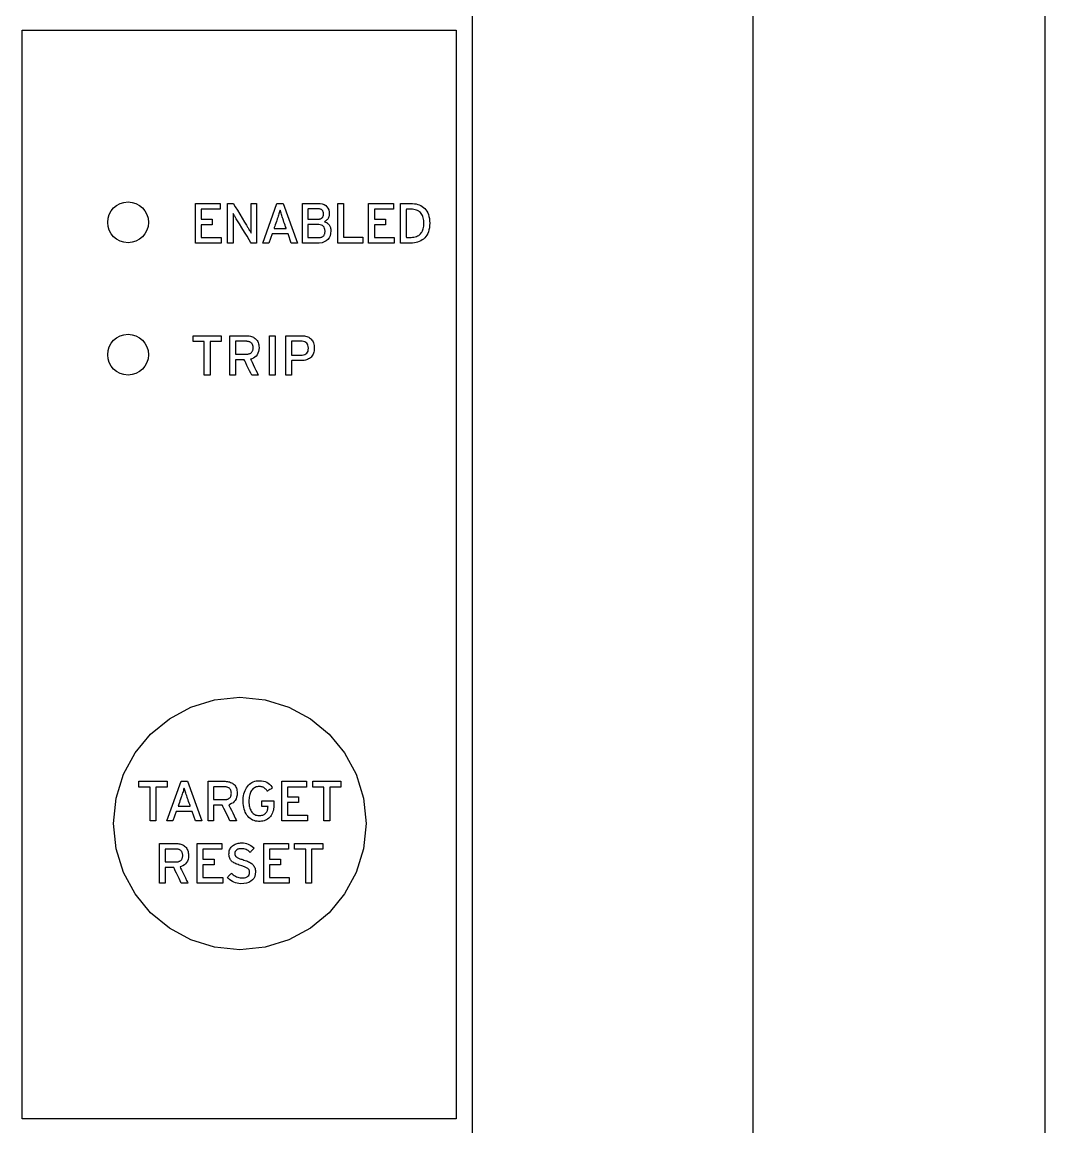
# Model space of a CAD drawing. Extents: x 1 to 47.7, y 0.2 to 33.5.
# Drawn here: x 24.088 to 26.599, y 8.83 to 11.542 of the extents above; entities that cross this region are included whole.
import ezdxf

# ---------------------------------------------------------------- set-up
doc = ezdxf.new("R2010")
doc.units = 0
doc.header["$MEASUREMENT"] = 0
for name, color, linetype in [('3_1__VERTICAL_RACK__V', 7, 'CONTINUOUS'), ('3_2__VERTICAL_PANEL__4', 7, 'CONTINUOUS'), ('6_0____DWG', 7, 'CONTINUOUS')]:
    doc.layers.add(name, color=color, linetype=linetype)

msp = doc.modelspace()

# ---------------------------------------------------------------- linework, layer by layer
at = {"layer": '3_1__VERTICAL_RACK__V'}
msp.add_lwpolyline([(25.8827, 8.6929), (25.8827, 8.8893), (25.8827, 9.0868), (25.8827, 9.2853), (25.8827, 9.4847), (25.8827, 9.6849), (25.8827, 9.8858), (25.8827, 10.2892), (25.8827, 10.6942), (25.8827, 11.1), (25.8827, 11.5058), (25.8827, 11.9108)], dxfattribs=at)
at = {"layer": '3_2__VERTICAL_PANEL__4'}
msp.add_lwpolyline([(26.5991, 11.5569), (26.5991, 11.1), (26.5991, 10.6431), (26.5991, 10.1871), (26.5991, 9.9597), (26.5991, 9.7329), (26.5991, 9.5068), (26.5991, 9.2814), (26.5991, 9.0569), (26.5991, 8.8334), (26.5991, 8.6111)], dxfattribs=at)
at = {"layer": '6_0____DWG'}
for points in [[(25.1934, 8.7984), (25.1934, 8.93), (25.1934, 9.0626), (25.1934, 9.1963), (25.1934, 9.331), (25.1934, 9.4666), (25.1934, 9.7401), (25.1934, 10.0163), (25.1934, 10.2948), (25.1934, 10.5749), (25.1934, 11.1379), (25.1934, 11.7009)], [(25.1534, 8.8497), (24.0875, 8.8497), (24.0875, 11.5221), (25.1534, 11.5221), (25.1534, 8.8497)], [(24.5135, 10.9996), (24.5135, 11.0968), (24.5741, 11.0968), (24.5741, 11.0827), (24.5276, 11.0827), (24.5276, 11.0585), (24.5546, 11.0585), (24.5546, 11.0444), (24.5276, 11.0444), (24.5276, 11.0137), (24.5762, 11.0137), (24.5762, 10.9996), (24.5135, 10.9996)], [(24.7486, 10.9996), (24.7405, 11.0227), (24.7016, 11.0227), (24.6935, 10.9996), (24.6784, 10.9996), (24.7134, 11.0968), (24.7288, 11.0968), (24.7642, 10.9996), (24.7486, 10.9996)], [(24.8628, 10.9996), (24.8628, 11.0968), (24.8769, 11.0968), (24.8769, 11.0138), (24.9239, 11.0138), (24.9239, 10.9996), (24.8628, 10.9996)], [(24.9385, 10.9996), (24.9385, 11.0968), (24.9992, 11.0968), (24.9992, 11.0827), (24.9526, 11.0827), (24.9526, 11.0585), (24.9796, 11.0585), (24.9796, 11.0444), (24.9526, 11.0444), (24.9526, 11.0137), (25.0012, 11.0137), (25.0012, 10.9996), (24.9385, 10.9996)], [(24.5491, 10.7578), (24.5491, 10.6749), (24.535, 10.6749), (24.535, 10.7578), (24.5075, 10.7578), (24.5075, 10.7721), (24.5766, 10.7721), (24.5766, 10.7578), (24.5491, 10.7578)], [(24.6948, 10.6749), (24.6948, 10.7721), (24.7089, 10.7721), (24.7089, 10.6749), (24.6948, 10.6749)], [(24.4159, 9.664), (24.4159, 9.581), (24.4018, 9.581), (24.4018, 9.664), (24.3744, 9.664), (24.3744, 9.6782), (24.4434, 9.6782), (24.4434, 9.664), (24.4159, 9.664)], [(24.5132, 9.581), (24.505, 9.6041), (24.4661, 9.6041), (24.458, 9.581), (24.4429, 9.581), (24.4779, 9.6782), (24.4934, 9.6782), (24.5288, 9.581), (24.5132, 9.581)], [(24.7253, 9.581), (24.7253, 9.6782), (24.7859, 9.6782), (24.7859, 9.6641), (24.7394, 9.6641), (24.7394, 9.6399), (24.7664, 9.6399), (24.7664, 9.6258), (24.7394, 9.6258), (24.7394, 9.5951), (24.788, 9.5951), (24.788, 9.581), (24.7253, 9.581)], [(24.8428, 9.664), (24.8428, 9.581), (24.8287, 9.581), (24.8287, 9.664), (24.8012, 9.664), (24.8012, 9.6782), (24.8703, 9.6782), (24.8703, 9.664), (24.8428, 9.664)], [(24.5176, 9.4282), (24.5176, 9.5254), (24.5783, 9.5254), (24.5783, 9.5113), (24.5317, 9.5113), (24.5317, 9.4872), (24.5588, 9.4872), (24.5588, 9.4731), (24.5317, 9.4731), (24.5317, 9.4423), (24.5803, 9.4423), (24.5803, 9.4282), (24.5176, 9.4282)], [(24.6809, 9.4282), (24.6809, 9.5254), (24.7416, 9.5254), (24.7416, 9.5113), (24.695, 9.5113), (24.695, 9.4872), (24.722, 9.4872), (24.722, 9.4731), (24.695, 9.4731), (24.695, 9.4423), (24.7436, 9.4423), (24.7436, 9.4282), (24.6809, 9.4282)], [(24.7984, 9.5112), (24.7984, 9.4282), (24.7843, 9.4282), (24.7843, 9.5112), (24.7568, 9.5112), (24.7568, 9.5254), (24.8259, 9.5254), (24.8259, 9.5112), (24.7984, 9.5112)]]:
    msp.add_lwpolyline(points, dxfattribs=at)
for points in [[(24.3477, 11.0005), (24.3376, 11.0015), (24.3282, 11.0045), (24.3197, 11.0091), (24.3123, 11.0152), (24.3062, 11.0226), (24.3016, 11.0311), (24.2987, 11.0405), (24.2977, 11.0505), (24.2987, 11.0606), (24.3016, 11.07), (24.3062, 11.0785), (24.3123, 11.0859), (24.3197, 11.092), (24.3282, 11.0966), (24.3376, 11.0995), (24.3477, 11.1006), (24.3578, 11.0995), (24.3671, 11.0966), (24.3756, 11.092), (24.383, 11.0859), (24.3892, 11.0785), (24.3938, 11.07), (24.3967, 11.0606), (24.3977, 11.0505), (24.3967, 11.0405), (24.3938, 11.0311), (24.3892, 11.0226), (24.383, 11.0152), (24.3756, 11.0091), (24.3671, 11.0045), (24.3578, 11.0015)], [(24.65, 10.9996), (24.6487, 11.0018), (24.645, 11.0078), (24.6398, 11.0163), (24.6336, 11.0263), (24.6272, 11.0368), (24.6212, 11.0465), (24.6163, 11.0544), (24.6132, 11.0594), (24.6122, 11.061), (24.6113, 11.0625), (24.6104, 11.064), (24.6096, 11.0654), (24.6088, 11.0668), (24.608, 11.0682), (24.6072, 11.0695), (24.6065, 11.0708), (24.6058, 11.072), (24.6055, 11.0712), (24.6055, 11.0689), (24.6055, 11.0664), (24.6055, 11.064), (24.6055, 11.0614), (24.6055, 11.0588), (24.6056, 11.0561), (24.6056, 11.0533), (24.6056, 11.0504), (24.6056, 11.0486), (24.6056, 11.0441), (24.6056, 11.0373), (24.6056, 11.0291), (24.6056, 11.0205), (24.6056, 11.0123), (24.6056, 11.0055), (24.6056, 11.001), (24.6056, 10.9996), (24.605, 10.9996), (24.6035, 10.9996), (24.6016, 10.9996), (24.5993, 10.9996), (24.5969, 10.9996), (24.5948, 10.9996), (24.5931, 10.9996), (24.5921, 10.9996), (24.5919, 11.0003), (24.5919, 11.0066), (24.5919, 11.018), (24.5919, 11.0329), (24.5919, 11.0494), (24.5919, 11.0658), (24.5919, 11.0802), (24.5919, 11.0911), (24.5919, 11.0965), (24.5922, 11.0968), (24.5934, 11.0968), (24.5952, 11.0968), (24.5975, 11.0968), (24.6, 11.0968), (24.6024, 11.0968), (24.6044, 11.0968), (24.6058, 11.0968), (24.6063, 11.0968), (24.6076, 11.0946), (24.6111, 11.0888), (24.6161, 11.0805), (24.622, 11.0708), (24.6281, 11.0606), (24.6338, 11.0512), (24.6385, 11.0435), (24.6414, 11.0386), (24.6424, 11.0369), (24.6434, 11.0351), (24.6445, 11.0334), (24.6454, 11.0317), (24.6463, 11.0301), (24.6472, 11.0285), (24.6481, 11.0271), (24.6488, 11.0256), (24.6496, 11.0243), (24.6499, 11.025), (24.6499, 11.0274), (24.6498, 11.0299), (24.6498, 11.0325), (24.6498, 11.0351), (24.6498, 11.0378), (24.6498, 11.0405), (24.6498, 11.0433), (24.6498, 11.0462), (24.6498, 11.048), (24.6498, 11.0525), (24.6498, 11.0593), (24.6498, 11.0674), (24.6498, 11.076), (24.6498, 11.0841), (24.6498, 11.0909), (24.6498, 11.0954), (24.6498, 11.0968), (24.6504, 11.0968), (24.6518, 11.0968), (24.6538, 11.0968), (24.6561, 11.0968), (24.6584, 11.0968), (24.6606, 11.0968), (24.6623, 11.0968), (24.6633, 11.0968), (24.6635, 11.0961), (24.6635, 11.0898), (24.6635, 11.0784), (24.6635, 11.0635), (24.6635, 11.047), (24.6635, 11.0306), (24.6635, 11.0162), (24.6635, 11.0053), (24.6635, 10.9999), (24.6632, 10.9996), (24.6621, 10.9996), (24.6604, 10.9996), (24.6582, 10.9996), (24.6559, 10.9996), (24.6537, 10.9996), (24.6518, 10.9996), (24.6505, 10.9996)], [(24.8456, 11.0294), (24.8451, 11.0229), (24.8437, 11.0171), (24.8415, 11.0122), (24.8384, 11.0081), (24.8345, 11.0048), (24.8296, 11.0023), (24.824, 11.0006), (24.8174, 10.9997), (24.8132, 10.9996), (24.8106, 10.9996), (24.806, 10.9996), (24.8001, 10.9996), (24.7937, 10.9996), (24.7873, 10.9996), (24.7818, 10.9996), (24.7778, 10.9996), (24.7761, 10.9996), (24.7761, 11.0025), (24.7761, 11.0117), (24.7761, 11.0254), (24.7761, 11.0416), (24.7761, 11.0585), (24.7761, 11.0744), (24.7761, 11.0872), (24.7761, 11.0951), (24.7762, 11.0968), (24.7786, 11.0968), (24.7831, 11.0968), (24.7891, 11.0968), (24.7958, 11.0968), (24.8024, 11.0968), (24.8083, 11.0968), (24.8126, 11.0968), (24.8147, 11.0968), (24.8193, 11.0966), (24.8246, 11.0957), (24.8292, 11.0941), (24.833, 11.0918), (24.8362, 11.0888), (24.8386, 11.0852), (24.8404, 11.0809), (24.8414, 11.0759), (24.8418, 11.0712), (24.8417, 11.0695), (24.8415, 11.0679), (24.8413, 11.0664), (24.841, 11.065), (24.8405, 11.0636), (24.84, 11.0623), (24.8394, 11.061), (24.8387, 11.0599), (24.8379, 11.0587), (24.8371, 11.0577), (24.8362, 11.0567), (24.8352, 11.0558), (24.8342, 11.0549), (24.8332, 11.0541), (24.832, 11.0533), (24.8309, 11.0526), (24.8299, 11.052), (24.8313, 11.0516), (24.8327, 11.0511), (24.834, 11.0505), (24.8353, 11.0498), (24.8365, 11.049), (24.8378, 11.048), (24.839, 11.0469), (24.8401, 11.0457), (24.8413, 11.0444), (24.8423, 11.043), (24.8431, 11.0414), (24.8439, 11.0397), (24.8445, 11.0379), (24.845, 11.036), (24.8453, 11.0339), (24.8456, 11.0317)], [(25.0885, 11.0482), (25.0882, 11.0424), (25.0876, 11.0369), (25.0866, 11.0318), (25.0853, 11.0272), (25.0836, 11.0229), (25.0815, 11.019), (25.079, 11.0155), (25.0762, 11.0123), (25.0731, 11.0096), (25.0698, 11.0072), (25.0663, 11.0052), (25.0626, 11.0034), (25.0588, 11.002), (25.0549, 11.0009), (25.0507, 11.0002), (25.0464, 10.9997), (25.0426, 10.9996), (25.0413, 10.9996), (25.0385, 10.9996), (25.0345, 10.9996), (25.0301, 10.9996), (25.0256, 10.9996), (25.0216, 10.9996), (25.0185, 10.9996), (25.017, 10.9996), (25.0169, 11.0016), (25.0169, 11.01), (25.0169, 11.0234), (25.0169, 11.0396), (25.0169, 11.0568), (25.0169, 11.073), (25.0169, 11.0864), (25.0169, 11.0948), (25.017, 11.0968), (25.0185, 11.0968), (25.0216, 11.0968), (25.0256, 11.0968), (25.0301, 11.0968), (25.0345, 11.0968), (25.0385, 11.0968), (25.0413, 11.0968), (25.0426, 11.0968), (25.0465, 11.0967), (25.0509, 11.0963), (25.0551, 11.0956), (25.0591, 11.0945), (25.0629, 11.0932), (25.0666, 11.0915), (25.07, 11.0894), (25.0733, 11.0871), (25.0764, 11.0844), (25.0792, 11.0812), (25.0816, 11.0777), (25.0837, 11.0738), (25.0853, 11.0694), (25.0867, 11.0647), (25.0876, 11.0596), (25.0882, 11.0541)], [(24.7282, 11.0581), (24.7271, 11.0613), (24.7261, 11.0643), (24.7251, 11.0673), (24.7242, 11.0701), (24.7233, 11.0727), (24.7225, 11.0753), (24.7217, 11.0777), (24.721, 11.08), (24.7204, 11.0787), (24.7197, 11.0763), (24.7189, 11.0738), (24.7181, 11.0712), (24.7172, 11.0684), (24.7163, 11.0655), (24.7153, 11.0624), (24.7142, 11.0592), (24.7136, 11.0576), (24.713, 11.0557), (24.7119, 11.0526), (24.7106, 11.0488), (24.7092, 11.0448), (24.7079, 11.041), (24.7068, 11.0379), (24.7061, 11.036), (24.7062, 11.0357), (24.7084, 11.0357), (24.7122, 11.0357), (24.7172, 11.0357), (24.7227, 11.0357), (24.7279, 11.0357), (24.7323, 11.0357), (24.7352, 11.0357), (24.736, 11.0357), (24.7356, 11.037), (24.7346, 11.0397), (24.7334, 11.0432), (24.732, 11.0473), (24.7306, 11.0513), (24.7294, 11.0547), (24.7285, 11.0571)], [(24.8277, 11.0707), (24.8276, 11.072), (24.8275, 11.0732), (24.8273, 11.0744), (24.827, 11.0755), (24.8267, 11.0766), (24.8263, 11.0776), (24.8258, 11.0786), (24.8252, 11.0795), (24.8245, 11.0803), (24.8236, 11.081), (24.8226, 11.0817), (24.8216, 11.0822), (24.8204, 11.0826), (24.8191, 11.083), (24.8177, 11.0833), (24.8162, 11.0834), (24.8146, 11.0835), (24.8136, 11.0835), (24.8111, 11.0835), (24.8074, 11.0835), (24.8031, 11.0835), (24.7987, 11.0835), (24.7946, 11.0835), (24.7914, 11.0835), (24.7896, 11.0835), (24.7893, 11.0832), (24.7893, 11.0814), (24.7893, 11.0782), (24.7893, 11.0742), (24.7893, 11.0698), (24.7893, 11.0655), (24.7893, 11.0619), (24.7893, 11.0593), (24.7893, 11.0583), (24.7903, 11.0583), (24.7929, 11.0583), (24.7966, 11.0583), (24.8009, 11.0583), (24.8053, 11.0583), (24.8093, 11.0583), (24.8125, 11.0583), (24.8144, 11.0583), (24.815, 11.0583), (24.8159, 11.0584), (24.8166, 11.0584), (24.8174, 11.0585), (24.8181, 11.0587), (24.8188, 11.0588), (24.8194, 11.059), (24.8201, 11.0592), (24.8207, 11.0595), (24.8212, 11.0598), (24.8217, 11.06), (24.8223, 11.0603), (24.8228, 11.0606), (24.8232, 11.061), (24.8237, 11.0613), (24.8241, 11.0617), (24.8245, 11.0621), (24.8251, 11.0627), (24.8257, 11.0635), (24.8262, 11.0644), (24.8266, 11.0654), (24.827, 11.0664), (24.8273, 11.0674), (24.8275, 11.0685), (24.8276, 11.0696)], [(25.0741, 11.0482), (25.074, 11.0518), (25.0737, 11.0553), (25.0732, 11.0586), (25.0725, 11.0616), (25.0715, 11.0646), (25.0704, 11.0673), (25.0691, 11.0698), (25.0675, 11.0722), (25.0657, 11.0744), (25.0637, 11.0764), (25.0614, 11.078), (25.0588, 11.0795), (25.0559, 11.0806), (25.0528, 11.0815), (25.0495, 11.0822), (25.0459, 11.0826), (25.0426, 11.0827), (25.042, 11.0827), (25.0407, 11.0827), (25.039, 11.0827), (25.037, 11.0827), (25.0349, 11.0827), (25.0331, 11.0827), (25.0318, 11.0827), (25.0311, 11.0827), (25.031, 11.0813), (25.031, 11.0753), (25.031, 11.0658), (25.031, 11.0543), (25.031, 11.0421), (25.031, 11.0306), (25.031, 11.0211), (25.031, 11.0151), (25.0311, 11.0137), (25.0318, 11.0137), (25.0331, 11.0137), (25.0349, 11.0137), (25.037, 11.0137), (25.039, 11.0137), (25.0407, 11.0137), (25.042, 11.0137), (25.0426, 11.0137), (25.0459, 11.0138), (25.0495, 11.0142), (25.0528, 11.0149), (25.0559, 11.0158), (25.0588, 11.017), (25.0614, 11.0185), (25.0637, 11.0202), (25.0657, 11.0222), (25.0675, 11.0244), (25.0691, 11.0267), (25.0704, 11.0293), (25.0715, 11.032), (25.0725, 11.0349), (25.0732, 11.038), (25.0737, 11.0412), (25.074, 11.0446)], [(24.8315, 11.029), (24.8312, 11.0326), (24.8305, 11.0357), (24.8293, 11.0384), (24.8276, 11.0407), (24.8254, 11.0425), (24.8228, 11.0438), (24.8197, 11.0447), (24.8162, 11.0451), (24.8144, 11.0452), (24.8122, 11.0452), (24.8087, 11.0452), (24.8044, 11.0452), (24.7998, 11.0452), (24.7955, 11.0452), (24.792, 11.0452), (24.7898, 11.0452), (24.7893, 11.045), (24.7893, 11.043), (24.7893, 11.039), (24.7893, 11.0338), (24.7893, 11.0281), (24.7893, 11.0224), (24.7893, 11.0176), (24.7893, 11.0142), (24.7893, 11.0129), (24.7903, 11.0129), (24.793, 11.0129), (24.7968, 11.0129), (24.8012, 11.0129), (24.8056, 11.0129), (24.8097, 11.0129), (24.8128, 11.0129), (24.8144, 11.0129), (24.8159, 11.0129), (24.818, 11.0131), (24.8199, 11.0134), (24.8217, 11.0138), (24.8233, 11.0143), (24.8247, 11.015), (24.826, 11.0158), (24.8271, 11.0167), (24.8281, 11.0178), (24.8289, 11.0189), (24.8296, 11.0201), (24.8302, 11.0214), (24.8307, 11.0227), (24.8311, 11.0242), (24.8313, 11.0257), (24.8315, 11.0273)], [(24.3977, 10.7256), (24.3967, 10.7155), (24.3938, 10.7061), (24.3892, 10.6976), (24.383, 10.6902), (24.3756, 10.6841), (24.3671, 10.6795), (24.3578, 10.6766), (24.3477, 10.6755), (24.3376, 10.6766), (24.3282, 10.6795), (24.3197, 10.6841), (24.3123, 10.6902), (24.3062, 10.6976), (24.3016, 10.7061), (24.2987, 10.7155), (24.2977, 10.7256), (24.2987, 10.7356), (24.3016, 10.745), (24.3062, 10.7535), (24.3123, 10.7609), (24.3197, 10.767), (24.3282, 10.7716), (24.3376, 10.7745), (24.3477, 10.7756), (24.3578, 10.7745), (24.3671, 10.7716), (24.3756, 10.767), (24.383, 10.7609), (24.3892, 10.7535), (24.3938, 10.745), (24.3967, 10.7356)], [(24.6693, 10.743), (24.669, 10.7379), (24.6681, 10.7332), (24.6666, 10.729), (24.6647, 10.7253), (24.6622, 10.7221), (24.6591, 10.7194), (24.6556, 10.7172), (24.6515, 10.7155), (24.6487, 10.7144), (24.6499, 10.712), (24.6521, 10.7073), (24.6551, 10.7012), (24.6583, 10.6944), (24.6616, 10.6877), (24.6645, 10.6817), (24.6667, 10.6772), (24.6677, 10.675), (24.6675, 10.6749), (24.6661, 10.6749), (24.664, 10.6749), (24.6613, 10.6749), (24.6585, 10.6749), (24.6558, 10.6749), (24.6536, 10.6749), (24.652, 10.6749), (24.6515, 10.6749), (24.6507, 10.6766), (24.6488, 10.6806), (24.6461, 10.6861), (24.6429, 10.6926), (24.6397, 10.6992), (24.6368, 10.7053), (24.6345, 10.7101), (24.6331, 10.7129), (24.6327, 10.7133), (24.6313, 10.7133), (24.6287, 10.7133), (24.6254, 10.7133), (24.6217, 10.7133), (24.6181, 10.7133), (24.615, 10.7133), (24.6127, 10.7133), (24.6116, 10.7133), (24.6116, 10.7124), (24.6116, 10.7089), (24.6116, 10.7037), (24.6116, 10.6974), (24.6116, 10.6908), (24.6116, 10.6845), (24.6116, 10.6793), (24.6116, 10.6759), (24.6116, 10.6749), (24.6109, 10.6749), (24.6094, 10.6749), (24.6074, 10.6749), (24.605, 10.6749), (24.6026, 10.6749), (24.6005, 10.6749), (24.5988, 10.6749), (24.5979, 10.6749), (24.5978, 10.676), (24.5978, 10.6831), (24.5978, 10.6952), (24.5978, 10.7106), (24.5978, 10.7273), (24.5978, 10.7436), (24.5978, 10.7577), (24.5978, 10.7678), (24.5978, 10.772), (24.5991, 10.7721), (24.6029, 10.7721), (24.6087, 10.7721), (24.6155, 10.7721), (24.6226, 10.7721), (24.6293, 10.7721), (24.6348, 10.7721), (24.6382, 10.7721), (24.6399, 10.7721), (24.6427, 10.7719), (24.6455, 10.7716), (24.6482, 10.7711), (24.6507, 10.7704), (24.6531, 10.7695), (24.6554, 10.7684), (24.6576, 10.7672), (24.6597, 10.7657), (24.6617, 10.7641), (24.6635, 10.7622), (24.665, 10.7601), (24.6663, 10.7578), (24.6674, 10.7552), (24.6682, 10.7525), (24.6688, 10.7496), (24.6692, 10.7464)], [(24.805, 10.7416), (24.8049, 10.7382), (24.8045, 10.735), (24.8039, 10.732), (24.803, 10.7292), (24.802, 10.7266), (24.8007, 10.7242), (24.7991, 10.722), (24.7974, 10.7199), (24.7954, 10.7181), (24.7933, 10.7165), (24.791, 10.7151), (24.7886, 10.7139), (24.786, 10.7129), (24.7833, 10.7121), (24.7804, 10.7116), (24.7774, 10.7112), (24.7742, 10.7111), (24.7731, 10.7111), (24.7708, 10.7111), (24.7673, 10.7111), (24.7632, 10.7111), (24.7589, 10.7111), (24.7549, 10.7111), (24.7517, 10.7111), (24.7496, 10.7111), (24.7492, 10.7109), (24.7492, 10.7087), (24.7492, 10.7045), (24.7492, 10.6989), (24.7492, 10.6926), (24.7492, 10.6864), (24.7492, 10.6809), (24.7492, 10.6769), (24.7492, 10.675), (24.7489, 10.6749), (24.7477, 10.6749), (24.7458, 10.6749), (24.7435, 10.6749), (24.7411, 10.6749), (24.7388, 10.6749), (24.7369, 10.6749), (24.7357, 10.6749), (24.7354, 10.6751), (24.7354, 10.6803), (24.7354, 10.6911), (24.7354, 10.7059), (24.7354, 10.7225), (24.7354, 10.7393), (24.7354, 10.7543), (24.7354, 10.7657), (24.7354, 10.7716), (24.7361, 10.7721), (24.7393, 10.7721), (24.7445, 10.7721), (24.7509, 10.7721), (24.7578, 10.7721), (24.7643, 10.7721), (24.7699, 10.7721), (24.7736, 10.7721), (24.7751, 10.7721), (24.7781, 10.7719), (24.781, 10.7716), (24.7838, 10.7711), (24.7864, 10.7703), (24.7889, 10.7694), (24.7913, 10.7683), (24.7935, 10.7669), (24.7955, 10.7653), (24.7975, 10.7636), (24.7992, 10.7616), (24.8007, 10.7593), (24.802, 10.7569), (24.8031, 10.7543), (24.8039, 10.7514), (24.8045, 10.7484), (24.8049, 10.7451)], [(24.6551, 10.7426), (24.655, 10.7444), (24.6548, 10.7461), (24.6545, 10.7477), (24.654, 10.7491), (24.6535, 10.7505), (24.6528, 10.7517), (24.6521, 10.7529), (24.6512, 10.7539), (24.6502, 10.7548), (24.6491, 10.7557), (24.6479, 10.7564), (24.6466, 10.757), (24.6452, 10.7575), (24.6437, 10.7579), (24.6422, 10.7582), (24.6405, 10.7583), (24.639, 10.7584), (24.6377, 10.7584), (24.6346, 10.7584), (24.6305, 10.7584), (24.6257, 10.7584), (24.6209, 10.7584), (24.6166, 10.7584), (24.6133, 10.7584), (24.6117, 10.7584), (24.6116, 10.7577), (24.6116, 10.755), (24.6116, 10.7507), (24.6116, 10.7455), (24.6116, 10.7399), (24.6116, 10.7347), (24.6116, 10.7304), (24.6116, 10.7277), (24.6117, 10.727), (24.6133, 10.727), (24.6166, 10.727), (24.6209, 10.727), (24.6257, 10.727), (24.6305, 10.727), (24.6346, 10.727), (24.6377, 10.727), (24.639, 10.727), (24.6405, 10.7271), (24.6421, 10.7272), (24.6437, 10.7275), (24.6451, 10.7278), (24.6465, 10.7283), (24.6477, 10.7289), (24.6489, 10.7296), (24.65, 10.7304), (24.6511, 10.7313), (24.652, 10.7323), (24.6528, 10.7334), (24.6535, 10.7347), (24.654, 10.736), (24.6545, 10.7375), (24.6548, 10.7391), (24.655, 10.7408)], [(24.7906, 10.7416), (24.7903, 10.7454), (24.7895, 10.7488), (24.7883, 10.7516), (24.7866, 10.7539), (24.7845, 10.7558), (24.7818, 10.7571), (24.7788, 10.758), (24.7753, 10.7584), (24.7738, 10.7584), (24.7714, 10.7584), (24.7677, 10.7584), (24.7632, 10.7584), (24.7586, 10.7584), (24.7544, 10.7584), (24.7512, 10.7584), (24.7494, 10.7584), (24.7492, 10.7579), (24.7492, 10.755), (24.7492, 10.7504), (24.7492, 10.7446), (24.7492, 10.7385), (24.7492, 10.7328), (24.7492, 10.7281), (24.7492, 10.7253), (24.7494, 10.7248), (24.7512, 10.7248), (24.7544, 10.7248), (24.7586, 10.7248), (24.7632, 10.7248), (24.7677, 10.7248), (24.7714, 10.7248), (24.7738, 10.7248), (24.7753, 10.7248), (24.7789, 10.7252), (24.782, 10.7261), (24.7846, 10.7275), (24.7868, 10.7294), (24.7885, 10.7317), (24.7897, 10.7345), (24.7904, 10.7378)], [(24.3123, 9.5747), (24.3186, 9.6371), (24.3367, 9.6953), (24.3654, 9.7479), (24.4032, 9.7938), (24.4491, 9.8317), (24.5018, 9.8603), (24.5599, 9.8784), (24.6223, 9.8847), (24.6847, 9.8784), (24.7429, 9.8603), (24.7955, 9.8317), (24.8414, 9.7938), (24.8793, 9.7479), (24.9079, 9.6953), (24.926, 9.6371), (24.9323, 9.5747), (24.926, 9.5123), (24.9079, 9.4542), (24.8793, 9.4015), (24.8414, 9.3556), (24.7955, 9.3177), (24.7429, 9.2891), (24.6847, 9.271), (24.6223, 9.2647), (24.5599, 9.271), (24.5018, 9.2891), (24.4491, 9.3177), (24.4032, 9.3556), (24.3654, 9.4015), (24.3367, 9.4542), (24.3186, 9.5123)], [(24.4928, 9.6395), (24.4917, 9.6427), (24.4906, 9.6457), (24.4897, 9.6487), (24.4887, 9.6515), (24.4879, 9.6542), (24.4871, 9.6567), (24.4863, 9.6591), (24.4856, 9.6614), (24.4849, 9.6601), (24.4842, 9.6577), (24.4835, 9.6552), (24.4827, 9.6526), (24.4818, 9.6498), (24.4808, 9.6469), (24.4798, 9.6439), (24.4788, 9.6407), (24.4782, 9.639), (24.4776, 9.6371), (24.4765, 9.634), (24.4752, 9.6302), (24.4738, 9.6262), (24.4724, 9.6224), (24.4714, 9.6193), (24.4707, 9.6174), (24.4708, 9.6171), (24.4729, 9.6171), (24.4768, 9.6171), (24.4818, 9.6171), (24.4872, 9.6171), (24.4925, 9.6171), (24.4969, 9.6171), (24.4998, 9.6171), (24.5006, 9.6171), (24.5001, 9.6184), (24.4992, 9.6211), (24.4979, 9.6247), (24.4965, 9.6287), (24.4951, 9.6327), (24.4939, 9.6361), (24.4931, 9.6386)], [(24.6156, 9.6491), (24.6153, 9.644), (24.6144, 9.6393), (24.6129, 9.6351), (24.611, 9.6314), (24.6085, 9.6282), (24.6055, 9.6255), (24.6019, 9.6233), (24.5978, 9.6216), (24.595, 9.6205), (24.5962, 9.6181), (24.5984, 9.6134), (24.6014, 9.6074), (24.6047, 9.6006), (24.6079, 9.5938), (24.6108, 9.5878), (24.613, 9.5833), (24.6141, 9.5811), (24.6138, 9.581), (24.6124, 9.581), (24.6103, 9.581), (24.6076, 9.581), (24.6048, 9.581), (24.6021, 9.581), (24.5999, 9.581), (24.5983, 9.581), (24.5978, 9.581), (24.597, 9.5827), (24.5951, 9.5867), (24.5924, 9.5923), (24.5892, 9.5987), (24.586, 9.6053), (24.5831, 9.6114), (24.5808, 9.6162), (24.5794, 9.619), (24.579, 9.6195), (24.5776, 9.6195), (24.575, 9.6195), (24.5717, 9.6195), (24.568, 9.6195), (24.5644, 9.6195), (24.5613, 9.6195), (24.559, 9.6195), (24.5579, 9.6195), (24.5579, 9.6185), (24.5579, 9.6151), (24.5579, 9.6099), (24.5579, 9.6036), (24.5579, 9.5969), (24.5579, 9.5906), (24.5579, 9.5854), (24.5579, 9.582), (24.5579, 9.581), (24.5572, 9.581), (24.5557, 9.581), (24.5537, 9.581), (24.5513, 9.581), (24.549, 9.581), (24.5468, 9.581), (24.5451, 9.581), (24.5442, 9.581), (24.5441, 9.5821), (24.5441, 9.5892), (24.5441, 9.6014), (24.5441, 9.6167), (24.5441, 9.6334), (24.5441, 9.6498), (24.5441, 9.6639), (24.5441, 9.6739), (24.5441, 9.6782), (24.5454, 9.6782), (24.5493, 9.6782), (24.555, 9.6782), (24.5618, 9.6782), (24.5689, 9.6782), (24.5756, 9.6782), (24.5811, 9.6782), (24.5845, 9.6782), (24.5862, 9.6782), (24.589, 9.678), (24.5918, 9.6777), (24.5945, 9.6772), (24.597, 9.6765), (24.5994, 9.6756), (24.6017, 9.6745), (24.6039, 9.6733), (24.606, 9.6718), (24.608, 9.6702), (24.6098, 9.6683), (24.6113, 9.6662), (24.6126, 9.6639), (24.6137, 9.6614), (24.6145, 9.6586), (24.6151, 9.6557), (24.6155, 9.6525)], [(24.6014, 9.6487), (24.6013, 9.6505), (24.6011, 9.6522), (24.6008, 9.6538), (24.6004, 9.6553), (24.5998, 9.6566), (24.5991, 9.6579), (24.5984, 9.659), (24.5975, 9.66), (24.5965, 9.661), (24.5954, 9.6618), (24.5942, 9.6625), (24.5929, 9.6631), (24.5915, 9.6636), (24.59, 9.664), (24.5885, 9.6643), (24.5868, 9.6645), (24.5853, 9.6645), (24.584, 9.6645), (24.5809, 9.6645), (24.5768, 9.6645), (24.572, 9.6645), (24.5672, 9.6645), (24.5629, 9.6645), (24.5596, 9.6645), (24.558, 9.6645), (24.5579, 9.6639), (24.5579, 9.6611), (24.5579, 9.6568), (24.5579, 9.6516), (24.5579, 9.6461), (24.5579, 9.6408), (24.5579, 9.6365), (24.5579, 9.6338), (24.558, 9.6332), (24.5596, 9.6332), (24.5629, 9.6332), (24.5672, 9.6332), (24.572, 9.6332), (24.5768, 9.6332), (24.5809, 9.6332), (24.584, 9.6332), (24.5853, 9.6332), (24.5868, 9.6332), (24.5884, 9.6334), (24.59, 9.6336), (24.5914, 9.634), (24.5928, 9.6344), (24.594, 9.635), (24.5952, 9.6357), (24.5963, 9.6365), (24.5974, 9.6374), (24.5983, 9.6384), (24.5991, 9.6396), (24.5998, 9.6408), (24.6003, 9.6422), (24.6008, 9.6436), (24.6011, 9.6452), (24.6013, 9.6469)], [(24.7057, 9.619), (24.7056, 9.6149), (24.7052, 9.6109), (24.7045, 9.6072), (24.7036, 9.6037), (24.7025, 9.6005), (24.7011, 9.5974), (24.6994, 9.5946), (24.6975, 9.592), (24.6953, 9.5896), (24.693, 9.5874), (24.6905, 9.5855), (24.6879, 9.5839), (24.685, 9.5825), (24.6821, 9.5813), (24.6789, 9.5805), (24.6756, 9.5799), (24.6722, 9.5795), (24.6684, 9.5795), (24.6644, 9.5799), (24.6606, 9.5806), (24.657, 9.5817), (24.6536, 9.5831), (24.6504, 9.5849), (24.6474, 9.587), (24.6446, 9.5895), (24.6421, 9.5923), (24.6397, 9.5954), (24.6375, 9.5987), (24.6357, 9.6023), (24.6341, 9.606), (24.6327, 9.6101), (24.6317, 9.6143), (24.6309, 9.6188), (24.6304, 9.6235), (24.6302, 9.6284), (24.6302, 9.6335), (24.6306, 9.6383), (24.6313, 9.6429), (24.6322, 9.6473), (24.6334, 9.6514), (24.6349, 9.6553), (24.6366, 9.659), (24.6386, 9.6625), (24.6409, 9.6657), (24.6434, 9.6686), (24.6461, 9.6712), (24.6489, 9.6735), (24.652, 9.6754), (24.6553, 9.677), (24.6588, 9.6782), (24.6625, 9.679), (24.6664, 9.6796), (24.6707, 9.6797), (24.6756, 9.6794), (24.6802, 9.6786), (24.6845, 9.6774), (24.6883, 9.6757), (24.6919, 9.6735), (24.6951, 9.6709), (24.698, 9.6678), (24.7005, 9.6642), (24.7019, 9.6616), (24.7012, 9.6611), (24.6998, 9.6602), (24.698, 9.6591), (24.6959, 9.6577), (24.6938, 9.6564), (24.692, 9.6552), (24.6905, 9.6543), (24.6897, 9.6537), (24.6892, 9.6544), (24.6884, 9.6557), (24.6875, 9.6569), (24.6866, 9.658), (24.6857, 9.659), (24.6848, 9.66), (24.6839, 9.6609), (24.6829, 9.6617), (24.6819, 9.6624), (24.6809, 9.663), (24.6797, 9.6635), (24.6786, 9.664), (24.6773, 9.6644), (24.676, 9.6647), (24.6746, 9.6649), (24.6732, 9.6651), (24.6717, 9.6652), (24.6701, 9.6652), (24.6675, 9.6651), (24.6649, 9.6648), (24.6624, 9.6642), (24.6601, 9.6633), (24.658, 9.6623), (24.656, 9.6609), (24.6542, 9.6594), (24.6525, 9.6576), (24.6509, 9.6556), (24.6495, 9.6533), (24.6483, 9.6509), (24.6473, 9.6482), (24.6464, 9.6454), (24.6457, 9.6424), (24.6451, 9.6392), (24.6448, 9.6358), (24.6445, 9.6323), (24.6445, 9.6286), (24.6446, 9.625), (24.6449, 9.6216), (24.6454, 9.6183), (24.6461, 9.6153), (24.6469, 9.6124), (24.6479, 9.6097), (24.649, 9.6072), (24.6503, 9.6049), (24.6518, 9.6027), (24.6534, 9.6007), (24.6552, 9.599), (24.6571, 9.5975), (24.6592, 9.5963), (24.6614, 9.5954), (24.6638, 9.5947), (24.6663, 9.5942), (24.669, 9.594), (24.6716, 9.594), (24.674, 9.5943), (24.6763, 9.5947), (24.6784, 9.5952), (24.6803, 9.596), (24.682, 9.5968), (24.6836, 9.5979), (24.6851, 9.5991), (24.6863, 9.6005), (24.6874, 9.602), (24.6883, 9.6035), (24.6892, 9.6051), (24.6898, 9.6068), (24.6904, 9.6085), (24.6908, 9.6103), (24.6911, 9.6121), (24.6913, 9.614), (24.6914, 9.6159), (24.6914, 9.6159), (24.6914, 9.6159), (24.6914, 9.616), (24.6914, 9.6161), (24.6914, 9.6161), (24.6914, 9.6162), (24.6914, 9.6162), (24.6914, 9.6163), (24.6913, 9.6163), (24.6906, 9.6163), (24.6889, 9.6163), (24.6867, 9.6163), (24.6841, 9.6163), (24.6815, 9.6163), (24.6792, 9.6163), (24.6773, 9.6163), (24.6762, 9.6163), (24.676, 9.6164), (24.676, 9.6173), (24.676, 9.6189), (24.676, 9.621), (24.676, 9.6233), (24.676, 9.6257), (24.676, 9.6277), (24.676, 9.6293), (24.676, 9.6302), (24.6764, 9.6302), (24.6786, 9.6302), (24.6823, 9.6302), (24.6869, 9.6302), (24.692, 9.6302), (24.6969, 9.6302), (24.7011, 9.6302), (24.7043, 9.6302), (24.7057, 9.6302), (24.7057, 9.63), (24.7057, 9.629), (24.7057, 9.6276), (24.7057, 9.6258), (24.7057, 9.6239), (24.7057, 9.6221), (24.7057, 9.6205), (24.7057, 9.6194)], [(24.4963, 9.4964), (24.4959, 9.4912), (24.495, 9.4865), (24.4936, 9.4824), (24.4916, 9.4787), (24.4891, 9.4755), (24.4861, 9.4728), (24.4825, 9.4705), (24.4784, 9.4688), (24.4756, 9.4678), (24.4768, 9.4653), (24.4791, 9.4607), (24.482, 9.4546), (24.4853, 9.4478), (24.4886, 9.441), (24.4915, 9.435), (24.4936, 9.4306), (24.4947, 9.4284), (24.4944, 9.4282), (24.4931, 9.4282), (24.4909, 9.4282), (24.4883, 9.4282), (24.4855, 9.4282), (24.4828, 9.4282), (24.4805, 9.4282), (24.479, 9.4282), (24.4785, 9.4282), (24.4776, 9.4299), (24.4757, 9.4339), (24.473, 9.4395), (24.4699, 9.4459), (24.4667, 9.4526), (24.4637, 9.4586), (24.4614, 9.4634), (24.46, 9.4662), (24.4596, 9.4667), (24.4582, 9.4667), (24.4556, 9.4667), (24.4523, 9.4667), (24.4487, 9.4667), (24.4451, 9.4667), (24.4419, 9.4667), (24.4396, 9.4667), (24.4386, 9.4667), (24.4385, 9.4657), (24.4385, 9.4623), (24.4385, 9.4571), (24.4385, 9.4508), (24.4385, 9.4441), (24.4385, 9.4378), (24.4385, 9.4326), (24.4385, 9.4292), (24.4385, 9.4282), (24.4378, 9.4282), (24.4363, 9.4282), (24.4343, 9.4282), (24.432, 9.4282), (24.4296, 9.4282), (24.4274, 9.4282), (24.4258, 9.4282), (24.4248, 9.4282), (24.4247, 9.4294), (24.4247, 9.4365), (24.4247, 9.4486), (24.4247, 9.4639), (24.4247, 9.4807), (24.4247, 9.497), (24.4247, 9.5111), (24.4247, 9.5212), (24.4247, 9.5254), (24.426, 9.5254), (24.4299, 9.5254), (24.4356, 9.5254), (24.4424, 9.5254), (24.4496, 9.5254), (24.4562, 9.5254), (24.4617, 9.5254), (24.4652, 9.5254), (24.4668, 9.5254), (24.4697, 9.5253), (24.4724, 9.5249), (24.4751, 9.5244), (24.4776, 9.5237), (24.4801, 9.5228), (24.4824, 9.5218), (24.4846, 9.5205), (24.4867, 9.5191), (24.4886, 9.5174), (24.4904, 9.5155), (24.4919, 9.5134), (24.4932, 9.5111), (24.4943, 9.5086), (24.4951, 9.5059), (24.4957, 9.5029), (24.4961, 9.4997)], [(24.6605, 9.4561), (24.6601, 9.45), (24.6588, 9.4446), (24.6566, 9.4399), (24.6534, 9.4359), (24.6494, 9.4326), (24.6444, 9.4301), (24.6386, 9.4282), (24.6318, 9.4271), (24.6247, 9.4267), (24.6201, 9.4271), (24.6157, 9.4278), (24.6115, 9.429), (24.6075, 9.4305), (24.6038, 9.4324), (24.6003, 9.4346), (24.597, 9.4373), (24.5939, 9.4403), (24.5922, 9.4424), (24.5928, 9.443), (24.5939, 9.4442), (24.5954, 9.4457), (24.5971, 9.4474), (24.5988, 9.4491), (24.6004, 9.4506), (24.6015, 9.4518), (24.6022, 9.4524), (24.6036, 9.451), (24.6061, 9.4487), (24.6086, 9.4468), (24.6113, 9.4451), (24.614, 9.4437), (24.6169, 9.4425), (24.6198, 9.4417), (24.6228, 9.4412), (24.626, 9.4409), (24.63, 9.441), (24.6338, 9.4415), (24.6371, 9.4423), (24.6398, 9.4435), (24.6421, 9.4451), (24.6439, 9.447), (24.6452, 9.4493), (24.646, 9.4519), (24.6463, 9.4549), (24.6462, 9.4563), (24.646, 9.4575), (24.6457, 9.4586), (24.6453, 9.4597), (24.6448, 9.4607), (24.6442, 9.4617), (24.6434, 9.4627), (24.6425, 9.4635), (24.6415, 9.4644), (24.6403, 9.4652), (24.6389, 9.466), (24.6373, 9.4668), (24.6355, 9.4676), (24.6336, 9.4684), (24.6315, 9.4692), (24.6292, 9.47), (24.6267, 9.4707), (24.6239, 9.4716), (24.6207, 9.4725), (24.6177, 9.4736), (24.6148, 9.4747), (24.6122, 9.4758), (24.6098, 9.477), (24.6076, 9.4782), (24.6055, 9.4795), (24.6037, 9.4808), (24.602, 9.4822), (24.6006, 9.4837), (24.5993, 9.4854), (24.5982, 9.4872), (24.5973, 9.4893), (24.5966, 9.4915), (24.596, 9.4938), (24.5957, 9.4964), (24.5955, 9.4991), (24.5956, 9.5019), (24.5959, 9.5046), (24.5964, 9.5072), (24.5972, 9.5097), (24.5982, 9.512), (24.5994, 9.5141), (24.6009, 9.5162), (24.6026, 9.518), (24.6045, 9.5198), (24.6065, 9.5213), (24.6086, 9.5226), (24.6108, 9.5237), (24.6132, 9.5247), (24.6157, 9.5255), (24.6183, 9.5261), (24.6211, 9.5266), (24.6239, 9.5269), (24.627, 9.527), (24.6311, 9.5267), (24.6351, 9.5262), (24.6389, 9.5253), (24.6425, 9.5241), (24.646, 9.5225), (24.6493, 9.5206), (24.6524, 9.5184), (24.6554, 9.5158), (24.6574, 9.5137), (24.6568, 9.5132), (24.6557, 9.5121), (24.6543, 9.5105), (24.6526, 9.5088), (24.6509, 9.5071), (24.6494, 9.5055), (24.6482, 9.5043), (24.6475, 9.5035), (24.6465, 9.5044), (24.6444, 9.5063), (24.6423, 9.5079), (24.6399, 9.5093), (24.6375, 9.5105), (24.6349, 9.5114), (24.6322, 9.5121), (24.6294, 9.5125), (24.6265, 9.5127), (24.6242, 9.5127), (24.6225, 9.5126), (24.6209, 9.5124), (24.6194, 9.5121), (24.618, 9.5117), (24.6167, 9.5112), (24.6156, 9.5107), (24.6145, 9.5101), (24.6136, 9.5094), (24.6128, 9.5086), (24.6121, 9.5077), (24.6115, 9.5069), (24.6109, 9.5059), (24.6105, 9.5049), (24.6102, 9.5039), (24.6099, 9.5029), (24.6098, 9.5017), (24.6098, 9.5006), (24.6098, 9.5001), (24.6098, 9.4995), (24.6099, 9.499), (24.61, 9.4985), (24.6101, 9.498), (24.6102, 9.4975), (24.6103, 9.4971), (24.6105, 9.4966), (24.6107, 9.4962), (24.611, 9.4957), (24.6112, 9.4953), (24.6116, 9.4948), (24.6119, 9.4944), (24.6123, 9.4939), (24.6127, 9.4935), (24.6132, 9.4931), (24.6137, 9.4927), (24.6145, 9.4921), (24.6157, 9.4913), (24.617, 9.4906), (24.6186, 9.4898), (24.6204, 9.489), (24.6223, 9.4882), (24.6245, 9.4874), (24.6268, 9.4866), (24.6293, 9.4858), (24.6323, 9.4849), (24.6353, 9.4839), (24.6382, 9.4829), (24.6409, 9.4818), (24.6434, 9.4806), (24.6458, 9.4794), (24.6481, 9.4781), (24.6501, 9.4768), (24.6521, 9.4754), (24.6538, 9.474), (24.6553, 9.4723), (24.6567, 9.4705), (24.6578, 9.4685), (24.6588, 9.4664), (24.6595, 9.4641), (24.66, 9.4616), (24.6604, 9.459)], [(24.482, 9.496), (24.4819, 9.4978), (24.4817, 9.4994), (24.4814, 9.501), (24.481, 9.5025), (24.4804, 9.5038), (24.4798, 9.5051), (24.479, 9.5062), (24.4781, 9.5072), (24.4771, 9.5082), (24.476, 9.509), (24.4748, 9.5098), (24.4735, 9.5104), (24.4721, 9.5109), (24.4707, 9.5113), (24.4691, 9.5115), (24.4675, 9.5117), (24.466, 9.5117), (24.4646, 9.5117), (24.4616, 9.5117), (24.4574, 9.5117), (24.4526, 9.5117), (24.4478, 9.5117), (24.4435, 9.5117), (24.4403, 9.5117), (24.4386, 9.5117), (24.4385, 9.5111), (24.4385, 9.5084), (24.4385, 9.5041), (24.4385, 9.4988), (24.4385, 9.4933), (24.4385, 9.488), (24.4385, 9.4837), (24.4385, 9.481), (24.4386, 9.4804), (24.4403, 9.4804), (24.4435, 9.4804), (24.4478, 9.4804), (24.4526, 9.4804), (24.4574, 9.4804), (24.4616, 9.4804), (24.4646, 9.4804), (24.466, 9.4804), (24.4675, 9.4804), (24.4691, 9.4806), (24.4706, 9.4808), (24.472, 9.4812), (24.4734, 9.4817), (24.4747, 9.4823), (24.4759, 9.4829), (24.477, 9.4837), (24.478, 9.4847), (24.4789, 9.4857), (24.4797, 9.4868), (24.4804, 9.488), (24.481, 9.4894), (24.4814, 9.4909), (24.4817, 9.4924), (24.4819, 9.4941)]]:
    msp.add_lwpolyline(points, close=True, dxfattribs=at)

doc.saveas('drawing.dxf')
